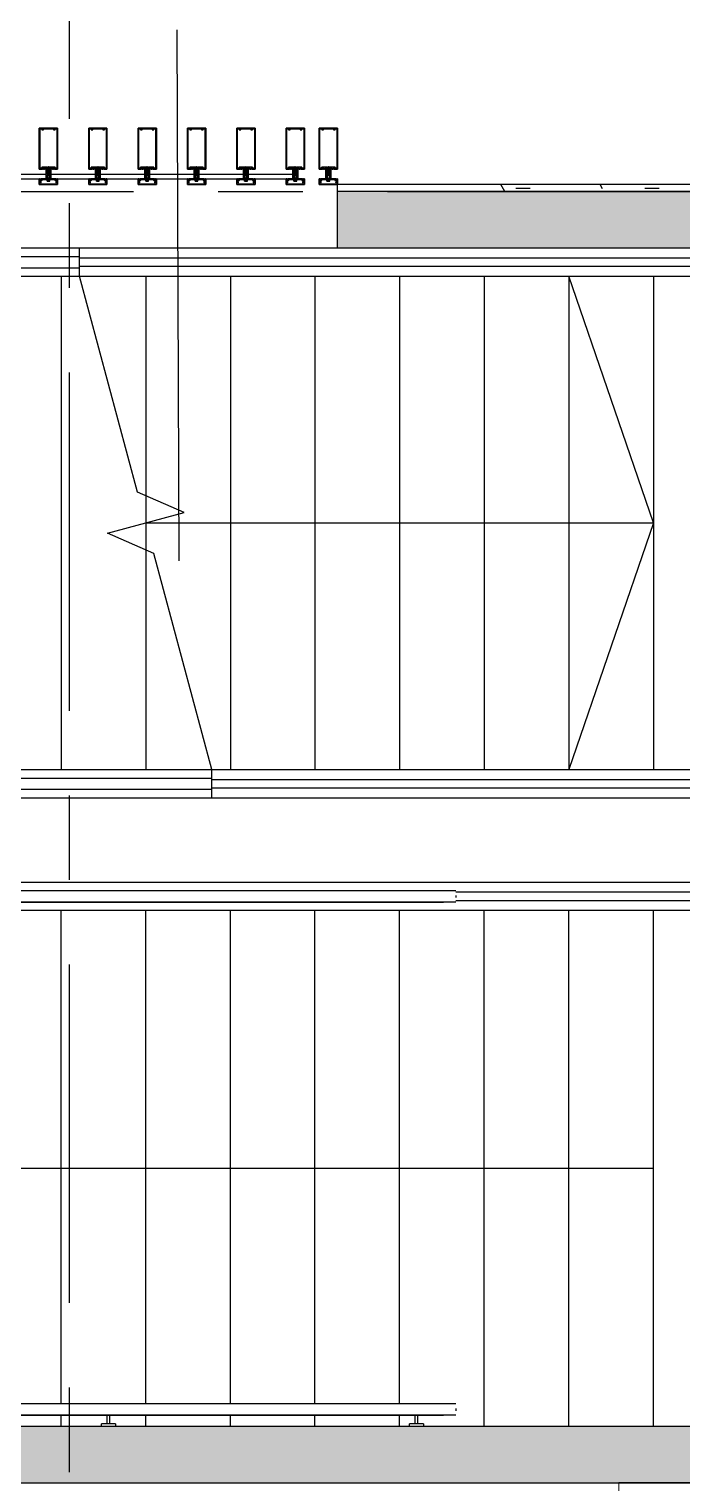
# Model space of a CAD drawing. Header units: millimetres. Extents: x -92759 to 184353, y -15225 to 86714.
# Drawn here: x 78957 to 81272, y 74761 to 79918 of the extents above; entities that cross this region are included whole.
import ezdxf

# ---------------------------------------------------------------- set-up
doc = ezdxf.new("R2010")
doc.units = ezdxf.units.MM
doc.linetypes.add('IDA - Grid Line', pattern=[2100, 1200, -300, 300, -300])
for name, color, linetype in [('0-1', 9, 'Continuous'), ('A-_CLADMULN_E', 8, 'Continuous'), ('A-_CLADPANL_E', 8, 'Continuous'), ('A-_DETA----_ED', 8, 'Continuous'), ('A-_HANR----_E', 8, 'Continuous'), ('A-_HANR----_E1', 8, 'Continuous'), ('A-_HANR----_E3', 8, 'Continuous'), ('A-_HANR----_E6', 8, 'Continuous'), ('A-_ROOMNAME_A', 8, 'Continuous'), ('A-_WALL----_E', 8, 'Continuous'), ('A-_WALL----_H-1', 9, 'Continuous'), ('S-_STRC----_E', 8, 'Continuous')]:
    doc.layers.add(name, color=color, linetype=linetype)
for name, color, linetype, true_color in [('A-_DETA----_ED-1', 9, 'Continuous', 0x808080), ('S-_ANOTGRID_E-1', 9, 'IDA - Grid Line', 0x808080), ('S-_STRC----_A', 7, 'Continuous', 0xa5a5a5)]:
    doc.layers.add(name, color=color, linetype=linetype, true_color=true_color)
doc.layers.add('M-ACMV_Control Panel', color=7, linetype='Continuous', lineweight=25)
doc.layers.add('M-ACMV_FCU-1', color=86, linetype='Continuous', lineweight=9)
pattern_1 = [(0, (-11670.95, 40338.3), (381, 381), [47.625, -333.375]), (90, (-11670.95, 40338.3), (-381, 381), [47.625, -333.375]), (135, (-11623.33, 40338.3), (-381.0004, 3e-14), [67.352, -471.463]), (0, (-11623.33, 40552.6), (381, 381), [47.625, -333.375]), (45, (-11599.5, 40528.8), (0, 381.0004), [33.676, -505.139]), (135, (-11599.5, 40528.8), (-381.0004, 3e-14), [33.676, -505.139]), (0, (-11480.45, 40647.85), (381, 381), [67.352, -313.648]), (45, (-11480.45, 40647.85), (0, 381.0004), [47.625, -491.19]), (135, (-11413.1, 40647.85), (-381.0004, 3e-14), [47.625, -491.19]), (90, (-11409, 40433.54), (-381, 381), [47.625, -333.375]), (45, (-11409, 40433.54), (0, 381.0004), [33.676, -505.139]), (135, (-11385.2, 40457.35), (-381.0004, 3e-14), [33.676, -505.139]), (0, (-11623.33, 40433.54), (381, 381), [23.812, -319.087]), (0, (-11337.58, 40528.8), (381, 381), [23.812, -319.087]), (90, (-11456.64, 40576.4), (-381, 381), [23.812, -319.087]), (135, (-11409, 40362.1), (-381.0004, 3e-14), [33.676, -505.139]), (135, (-11575.7, 40624.04), (-381.0004, 3e-14), [33.676, -505.139]), (45, (-11492.36, 40463.3), (0, 381.0004), [33.676, -505.139]), (90, (-11540, 40385.9), (-381, 381), [5.953, -375.047]), (90, (-11522.12, 40546.65), (-381, 381), [5.953, -375.047]), (90, (-11343.53, 40612.13), (-381, 381), [5.953, -375.047]), (90, (-11337.58, 40409.73), (-381, 381), [5.953, -375.047])]

# ---------------------------------------------------------------- blocks, each defined once
blk = doc.blocks.new('System Panel - Glazed Panel-10347466-BLK8_RHH_2ND STOREY PLAN')
at = {"layer": 'A-_CLADPANL_E'}
for p, q in [((-78.8125, 0), (78.8125, 0)), ((-78.8125, -18), (-78.8125, 0)), ((78.8125, -18), (-78.8125, -18)), ((78.8125, -18), (78.8125, 0))]:
    blk.add_line(p, q, dxfattribs=at)
blk = doc.blocks.new('Rectangular Mullion - 200L X 65D mm-6848285-BLK8_RHH_2ND STOREY PLAN')
at = {"layer": 'A-_DETA----_ED'}
for p, q in [((32.5, 163), (-32.5, 163)), ((-32.5, 163), (-32.5, 18)), ((-30, 160.5), (-25.1, 160.5)), ((-30, 20.5), (-30, 160.5)), ((-23.6, 158.9), (-23.6, 157.4)), ((-23.6, 157.4), (-17.7, 157.4)), ((-17.7, 157.4), (-17.7, 158.9)), ((-16.1, 160.5), (16.1, 160.5)), ((17.7, 158.9), (17.7, 157.4)), ((17.7, 157.4), (23.6, 157.4)), ((23.6, 157.4), (23.6, 158.9)), ((25.1, 160.5), (30, 160.5)), ((30, 160.5), (30, 20.5)), ((32.5, 18), (32.5, 163)), ((-32.5, 18), (-21, 18)), ((-24, 20.5), (-30, 20.5)), ((-24, 23.6), (-24, 20.5)), ((-4.1, 24.3), (-23.2, 24.3)), ((-20.2, 21.8), (-17.9, 21.8)), ((-17.1, 18), (-13.8, 18)), ((-13.1, 18.8), (-13.1, 21)), ((-12.3, 21.8), (-5.9, 21.8)), ((-10.5, 21.8), (-10.5, 19.9)), ((-9.7, 19.2), (-8, 19.2)), ((-8, 19.2), (-8, 2.5)), ((-8, -11.6), (-8, 0)), ((-7.7, 2.2), (-6.7, 2.2)), ((-6.7, 0.3), (-7.7, 0.3)), ((-6.4, 2), (-6.4, 0.6)), ((-5.4, 5.1), (-5.4, 20.3)), ((-3.5, 5.1), (-5.4, 5.1)), ((-5.1, 21), (-5.1, 18.8)), ((-4.3, 18), (-0.8, 18)), ((-2.6, 21.3), (-2.6, 22.8)), ((2.6, 21.3), (-2.6, 21.3)), ((-2.5, -1.3), (-1.1, 4.3)), ((-0.8, 18), (0, 18.8)), ((0, 18.8), (0.8, 18)), ((0.8, 18), (4.3, 18)), ((1.1, 4.3), (2.5, -1.3)), ((2.6, 22.8), (2.6, 21.3)), ((5.4, 5.1), (3.5, 5.1)), ((23.2, 24.3), (4.1, 24.3)), ((5.1, 18.8), (5.1, 21)), ((5.4, 20.3), (5.4, 5.1)), ((5.9, 21.8), (12.3, 21.8)), ((6.4, 0.6), (6.4, 2)), ((6.7, 2.2), (7.7, 2.2)), ((7.7, 0.3), (6.7, 0.3)), ((8, 19.2), (9.7, 19.2)), ((8, 2.5), (8, 19.2)), ((8, -11.6), (8, 0)), ((10.5, 19.9), (10.5, 21.8)), ((13.1, 21), (13.1, 18.8)), ((13.8, 18), (17.1, 18)), ((17.9, 21.8), (20.2, 21.8)), ((21, 18), (32.5, 18)), ((24, 20.5), (24, 23.6)), ((30, 20.5), (24, 20.5)), ((-32.5, -17.5), (-32.5, -22.2)), ((-32.5, -24.8), (-32.5, -37)), ((-32.5, -37), (32.5, -37)), ((-29.9, -17), (-32, -17)), ((-31.7, -23), (-30.7, -23)), ((-31.2, -25.3), (-30.5, -25.3)), ((-31.2, -35.7), (-31.2, -25.3)), ((-15.9, -35.7), (-31.2, -35.7)), ((-30.5, -23.2), (-31, -23.2)), ((-30.3, -25.5), (-27.6, -30.1)), ((-26.8, -20.8), (-29, -20.8)), ((-27.4, -23), (-24.5, -23)), ((-27.4, -26.4), (-27.4, -23)), ((-25.9, -29.1), (-27.4, -26.4)), ((-5.7, -17), (-25.9, -17)), ((-23, -19.5), (-8.3, -19.5)), ((-23, -21.5), (-23, -19.5)), ((0, -35.5), (-15.9, -35.7)), ((-8.3, -19.5), (-7.6, -20.2)), ((-6.9, -11.6), (-8, -11.6)), ((-0.4, -20.2), (-7.6, -20.2)), ((-6.9, -11.6), (-6.6, -12)), ((-6.6, -12), (-6.2, -11.6)), ((-6.2, -11.6), (-4.3, -11.6)), ((-5.3, -16.6), (-5.7, -17)), ((-5, -17), (-5.3, -16.6)), ((5, -17), (-5, -17)), ((-2.4, -0.9), (-4.9, -3.8)), ((-4.9, -3.8), (4.9, -3.8)), ((-4.9, -3.8), (-4.9, -11.6)), ((-4.3, -11.6), (-3.9, -12)), ((-3.9, -12), (-3.6, -11.6)), ((-3.6, -11.6), (-2.5, -11.6)), ((-2.5, -11.6), (-2.5, -1.1)), ((2.4, -0.9), (-2.4, -0.9)), ((-0.4, -20.2), (0, -19.8)), ((0, -19.8), (0.4, -20.2)), ((15.9, -35.7), (0, -35.5)), ((7.6, -20.2), (0.4, -20.2)), ((4.9, -3.8), (2.4, -0.9)), ((2.5, -1.3), (2.5, -11.6)), ((2.5, -11.6), (3.6, -11.6)), ((3.6, -11.6), (3.9, -12)), ((3.9, -12), (4.3, -11.6)), ((4.3, -11.6), (6.2, -11.6)), ((4.9, -3.8), (4.9, -11.6)), ((5.3, -16.6), (5, -17)), ((5.7, -17), (5.3, -16.6)), ((25.9, -17), (5.7, -17)), ((6.2, -11.6), (6.6, -12)), ((6.6, -12), (6.9, -11.6)), ((8, -11.6), (6.9, -11.6)), ((7.6, -20.2), (8.3, -19.5)), ((8.3, -19.5), (23, -19.5)), ((31.2, -35.7), (15.9, -35.7)), ((23, -19.5), (23, -21.5)), ((24.5, -23), (27.4, -23)), ((25.5, -19.5), (25.5, -19.3)), ((27.4, -26.4), (25.9, -29.1)), ((29, -20.8), (26.8, -20.8)), ((27.4, -23), (27.4, -26.4)), ((27.6, -30.1), (30.3, -25.5)), ((32, -17), (29.9, -17)), ((30.3, -19.3), (30.3, -19.5)), ((31, -23.2), (30.5, -23.2)), ((30.5, -25.3), (31.2, -25.3)), ((30.7, -23), (31.7, -23)), ((31.2, -25.3), (31.2, -35.7)), ((32.5, -22.2), (32.5, -17.5)), ((32.5, -37), (32.5, -24.8))]:
    blk.add_line(p, q, dxfattribs=at)
for centre, radius, start, end in [((-25.1, 158.9), 1.52, 0, 90), ((-16.1, 158.9), 1.52, 90, 180), ((16.1, 158.9), 1.52, 0, 90), ((25.1, 158.9), 1.52, 90, 180), ((-23.2, 23.6), 0.762, 90, 180), ((-20.2, 20.5), 1.27, 90, 180), ((-19.2, 20.3), 2.29, 180, 225.1897), ((-21, 18.4), 0.381, 270, 45.1897), ((-17.9, 20.5), 1.27, 0, 90), ((-17.1, 18.4), 0.381, 134.8103, 270), ((-18.9, 20.3), 2.29, 314.8103, 0), ((-13.8, 18.8), 0.762, 270, 0), ((-12.3, 21), 0.762, 90, 180), ((-9.7, 19.9), 0.762, 180, 270), ((-7.7, 2.5), 0.254, 180, 270), ((-7.7, 0), 0.254, 90, 180), ((-6.9, 20.3), 1.52, 360, 90), ((-6.7, 2), 0.254, 360, 90), ((-6.7, 0.6), 0.254, 270, 360), ((-5.9, 21), 0.762, 0, 90), ((-4.3, 18.8), 0.762, 180, 270), ((-4.1, 22.8), 1.52, 360, 90), ((0, 4), 3.63, 17.5064, 162.4936), ((0, 4), 1.09, 15, 165), ((4.1, 22.8), 1.52, 90, 180), ((4.3, 18.8), 0.762, 270, 0), ((5.9, 21), 0.762, 90, 180), ((6.9, 20.3), 1.52, 90, 180), ((6.7, 2), 0.254, 90, 180), ((6.7, 0.6), 0.254, 180, 270), ((7.7, 2.5), 0.254, 270, 0), ((7.7, 0), 0.254, 0, 90), ((9.7, 19.9), 0.762, 270, 0), ((12.3, 21), 0.762, 0, 90), ((13.8, 18.8), 0.762, 180, 270), ((17.9, 20.5), 1.27, 90, 180), ((18.9, 20.3), 2.29, 180, 225.1897), ((17.1, 18.4), 0.381, 270, 45.1897), ((20.2, 20.5), 1.27, 0, 90), ((21, 18.4), 0.381, 134.8103, 270), ((19.2, 20.3), 2.29, 314.8103, 0), ((23.2, 23.6), 0.762, 0, 90), ((-32, -17.5), 0.508, 90, 180), ((-31.7, -22.2), 0.762, 180, 270), ((-31, -24.8), 1.52, 90, 180), ((-30.7, -24.3), 1.27, 288.6629, 90), ((-30.5, -24.3), 1.02, 270, 90), ((-28, -19.3), 2.29, 134.8103, 180), ((-29, -19.5), 1.27, 180, 270), ((-29.9, -17.4), 0.381, 314.8103, 90), ((-26.8, -29.6), 1.02, 210, 30), ((-26.8, -19.5), 1.27, 270, 0), ((-25.9, -17.4), 0.381, 90, 225.1897), ((-27.8, -19.3), 2.29, 0, 45.1897), ((-24.5, -21.5), 1.52, 270, 0), ((24.5, -21.5), 1.52, 180, 270), ((27.8, -19.3), 2.29, 134.8103, 180), ((26.8, -19.5), 1.27, 180, 270), ((26.8, -29.6), 1.02, 150, 330), ((25.9, -17.4), 0.381, 314.8103, 90), ((29, -19.5), 1.27, 270, 0), ((29.9, -17.4), 0.381, 90, 225.1897), ((30.7, -24.3), 1.27, 90, 251.3371), ((30.5, -24.3), 1.02, 90, 270), ((28, -19.3), 2.29, 0, 45.1897), ((31, -24.8), 1.52, 360, 90), ((31.7, -22.2), 0.762, 270, 0), ((32, -17.5), 0.508, 0, 90)]:
    blk.add_arc(centre, radius, start, end, dxfattribs=at)
at = {"layer": 'A-_DETA----_ED-1'}
for p, q in [((0, 26.4), (-2.4, 24)), ((-2.4, 24), (-2.4, -0.9)), ((2.4, 24), (0, 26.4)), ((2.4, -0.9), (2.4, 24)), ((-8, -17), (-8, -11.6)), ((-6.3, -21.2), (-6.3, -20.2)), ((6.4, -21.2), (-6.3, -21.2)), ((-5.2, -24.7), (-5.2, -21.2)), ((-5.1, -24.8), (5.1, -24.8)), ((3.9, -25.6), (-3.9, -25.6)), ((-2.6, -24.7), (-2.6, -21.2)), ((-2.5, -11.6), (-2.5, -17)), ((2.5, -11.6), (2.5, -17)), ((2.6, -24.7), (2.6, -21.2)), ((5.2, -24.7), (5.2, -21.2)), ((6.4, -20.2), (6.4, -21.2)), ((8, -11.6), (8, -17))]:
    blk.add_line(p, q, dxfattribs=at)
for centre, radius, start, end in [((-3.9, -24.2), 1.38, 200.9416, 339.0732), ((0, -21.4), 4.19, 234.2873, 305.7127), ((3.9, -24.2), 1.38, 200.9416, 339.0732)]:
    blk.add_arc(centre, radius, start, end, dxfattribs=at)
blk = doc.blocks.new('Rectangular Mullion - IDA - Rectangular - 200mm - Center-10347468-BLK8_RHH_2ND STOREY PLAN')
at = {"layer": 'A-_CLADMULN_E'}
for p, q in [((-65, 37), (-65, 17)), ((-65, 37), (0, 37)), ((-65, 17), (-41.1875, 17)), ((-41.1875, 17), (-41.1875, -18)), ((-23.8125, -18), (-23.8125, 17)), ((-23.8125, 17), (0, 17)), ((0, 17), (0, 37)), ((-41.1875, -18), (-65, -18)), ((-65, -18), (-65, -163)), ((0, -18), (-23.8125, -18)), ((0, -163), (0, -18)), ((-65, -163), (0, -163))]:
    blk.add_line(p, q, dxfattribs=at)
blk = doc.blocks.new('Rectangular Mullion - IDA - Rectangular - 200mm - Center-10347469-BLK8_RHH_2ND STOREY PLAN')
at = {"layer": 'A-_CLADMULN_E'}
for p, q in [((-32.5, 37), (-32.5, 17)), ((-32.5, 37), (32.5, 37)), ((-32.5, 17), (-8.6875, 17)), ((-8.6875, 17), (-8.6875, -18)), ((8.6875, -18), (8.6875, 17)), ((8.6875, 17), (32.5, 17)), ((32.5, 17), (32.5, 37)), ((-8.6875, -18), (-32.5, -18)), ((-32.5, -18), (-32.5, -163)), ((32.5, -18), (8.6875, -18)), ((32.5, -163), (32.5, -18)), ((-32.5, -163), (32.5, -163))]:
    blk.add_line(p, q, dxfattribs=at)
blk = doc.blocks.new('Railing - Railing-7711715-BLK8_RHH_2ND STOREY PLAN')
at = {"layer": 'A-_HANR----_E3'}
for p, q in [((8575.4, 4211.7), (10140.9, 4211.7)), ((10140.9, 4211.7), (10141, 4211.7)), ((10141, 4211.7), (10541, 4211.7)), ((10541, 4211.7), (10541, 3711.7)), ((8575.4, 4176.7), (10140.9, 4176.7)), ((8575.4, 4146.7), (10140.9, 4146.7)), ((10140.9, 4176.7), (10141, 4176.7)), ((10140.9, 4146.7), (10141, 4146.7)), ((10141, 4176.7), (10506, 4176.7)), ((10141, 4146.7), (10476, 4146.7)), ((10476, 4146.7), (10476, 3776.7)), ((10506, 4176.7), (10506, 3746.7)), ((8575.4, 4111.7), (10140.9, 4111.7)), ((10140.9, 4111.7), (10141, 4111.7)), ((10141, 4111.7), (10441, 4111.7)), ((10441, 4111.7), (10441, 3811.7)), ((4641, 3961.7), (4671, 3961.7)), ((4641, 3711.7), (4641, 3961.7)), ((4711, 3961.7), (4741, 3961.7)), ((4741, 3811.7), (4741, 3961.7)), ((5041, 3811.7), (4741, 3811.7)), ((10441, 3811.7), (5041, 3811.7)), ((10441, 3776.7), (9440.3, 3776.7)), ((10476, 3776.7), (10441, 3776.7)), ((10441, 3746.7), (9440.3, 3746.7)), ((10506, 3746.7), (10441, 3746.7)), ((5041, 3711.7), (4641, 3711.7)), ((10441, 3711.7), (5041, 3711.7)), ((10541, 3711.7), (10441, 3711.7))]:
    blk.add_line(p, q, dxfattribs=at)
blk = doc.blocks.new('Top Rail Type - Top Rail_Internal_-7711734-BLK8_RHH_2ND STOREY PLAN')
at = {"layer": 'A-_HANR----_E6'}
for p, q in [((4671, 3961.7), (4671, 3741.7)), ((4688.6, 3961.7), (4693.3, 3961.7)), ((4711, 3781.7), (4711, 3961.7)), ((5036.2, 3781.7), (4711, 3781.7)), ((9396.2, 3781.7), (5036.2, 3781.7)), ((4671, 3741.7), (5036.2, 3741.7)), ((5036.2, 3741.7), (9396.2, 3741.7))]:
    blk.add_line(p, q, dxfattribs=at)
at = {"layer": 'A-_HANR----_E6', "flags": 128}
blk.add_lwpolyline([(9440.1, 3765.6), (9441, 3761.7), (9440.1, 3757.8)], dxfattribs=at)
at = {"layer": 'A-_HANR----_E6'}
blk.add_open_spline([(4688.6, 3759.4), (4689, 3759.7), (4689.7, 3760.5), (4691, 3761.7), (4692.2, 3762.9), (4692.9, 3763.7), (4693.3, 3764.1)], degree=3, knots=[-0.53727163, -0.53727163, -0.53727163, -0.53727163, -0.52083333, -0.5, -0.47916667, -0.46272837, -0.46272837, -0.46272837, -0.46272837], dxfattribs=at)
blk.add_open_spline([(5040.9, 3763.8), (5040.9, 3763.1), (5041, 3761.7), (5040.9, 3760.3), (5040.9, 3759.6)], degree=3, dxfattribs=at)
blk = doc.blocks.new('Top Rail Type - Top Rail_Internal_-V12-BLK8_RHH_2ND STOREY PLAN')
at = {"layer": 'A-_HANR----_E6'}
for p, q in [((4671, 3961.7), (4711, 3961.7)), ((4671, 3741.7), (4671, 3961.7)), ((4711, 3781.7), (4711, 3961.7)), ((5041, 3781.7), (4711, 3781.7)), ((9441, 3781.7), (5041, 3781.7)), ((5041, 3741.7), (4671, 3741.7)), ((9441, 3741.7), (5041, 3741.7))]:
    blk.add_line(p, q, dxfattribs=at)
blk = doc.blocks.new('Railing - Railing-7713076-BLK8_RHH_2ND STOREY PLAN')
at = {"layer": 'A-_HANR----_E3'}
for p, q in [((8106.5, 6061.7), (9021, 6061.7)), ((8106.5, 6026.7), (10141, 6026.7)), ((8106.5, 5996.7), (10141, 5996.7)), ((10141, 6026.7), (12371, 6026.7)), ((10141, 5996.7), (12371, 5996.7)), ((8106.5, 5961.7), (10141, 5961.7)), ((10141, 5961.7), (12371, 5961.7))]:
    blk.add_line(p, q, dxfattribs=at)
blk = doc.blocks.new('Railing - IDA - Bracket - Wall Mount-8982947-BLK8_RHH_2ND STOREY PLAN')
at = {"layer": 'A-_HANR----_E'}
for p, q in [((-50, 25), (-60, 25)), ((-50, 24.1), (-50, 25)), ((-50, 25), (-50, -25)), ((-20, 4), (-50, 4)), ((-60, -25), (-50, -25)), ((-50, -4), (-20, -4)), ((-50, -25), (-50, -24.1))]:
    blk.add_line(p, q, dxfattribs=at)
blk = doc.blocks.new('Railing - IDA - Bracket - Wall Mount-8982949-BLK8_RHH_2ND STOREY PLAN')
at = {"layer": 'A-_HANR----_E'}
for p, q in [((-50, 25), (-60, 25)), ((-50, 24.1), (-50, 25)), ((-50, 25), (-50, -25)), ((-20, 4), (-50, 4)), ((-60, -25), (-50, -25)), ((-50, -4), (-20, -4)), ((-50, -25), (-50, -24.1))]:
    blk.add_line(p, q, dxfattribs=at)
blk = doc.blocks.new('Railing - Railing-7716034-BLK8_RHH_2ND STOREY PLAN')
at = {"extrusion": (0, 0, -1), "zscale": -1, "rotation": 90.0000000000002}
for name, p in [('Railing - IDA - Bracket - Wall Mount-8982949-BLK8_RHH_2ND STOREY PLAN', (-8208.6, 1941.7)), ('Railing - IDA - Bracket - Wall Mount-8982947-BLK8_RHH_2ND STOREY PLAN', (-9300.9, 1941.7))]:
    blk.add_blockref(name, p, dxfattribs=at)
blk = doc.blocks.new('Top Rail Type - Top Rail_Internal_-7716263-BLK8_RHH_2ND STOREY PLAN')
at = {"layer": 'A-_HANR----_E6'}
for p, q in [((9396.2, 1961.7), (5041, 1961.7)), ((5041, 1921.7), (9396.2, 1921.7))]:
    blk.add_line(p, q, dxfattribs=at)
at = {"layer": 'A-_HANR----_E6', "flags": 128}
for points in [[(5041, 1939.6), (5041, 1941.7), (5041, 1943.8)], [(9440.1, 1945.6), (9441, 1941.7), (9440.1, 1937.8)]]:
    blk.add_lwpolyline(points, dxfattribs=at)
blk = doc.blocks.new('Top Rail Type - Top Rail_Internal_-V13-BLK8_RHH_2ND STOREY PLAN')
at = {"layer": 'A-_HANR----_E6'}
for p, q in [((5041, 1921.7), (5041, 1961.7)), ((9441, 1961.7), (5041, 1961.7)), ((9441, 1921.7), (5041, 1921.7))]:
    blk.add_line(p, q, dxfattribs=at)
blk = doc.blocks.new('Railing - Railing-8268429-BLK8_RHH_2ND STOREY PLAN')
at = {"layer": 'A-_HANR----_E3'}
for p, q in [((4641, 4211.7), (5341, 4211.7)), ((4641, 3961.7), (4641, 4211.7)), ((5341, 4211.7), (8575.4, 4211.7)), ((8575.4, 4181.7), (8575.4, 4211.7)), ((8575.4, 4111.7), (8575.4, 4141.7)), ((4741, 4111.7), (5341, 4111.7)), ((4741, 3961.7), (4741, 4111.7)), ((5341, 4111.7), (8575.4, 4111.7)), ((4671, 3961.7), (4641, 3961.7)), ((4741, 3961.7), (4711, 3961.7))]:
    blk.add_line(p, q, dxfattribs=at)
blk = doc.blocks.new('Top Rail Type - Top Rail_Internal_-V18-BLK8_RHH_2ND STOREY PLAN')
at = {"layer": 'A-_HANR----_E6'}
for p, q in [((4671, 4181.7), (5341, 4181.7)), ((4671, 3961.7), (4671, 4181.7)), ((5341, 4181.7), (8575.4, 4181.7)), ((8575.4, 4141.7), (8575.4, 4181.7)), ((4711, 4141.7), (5341, 4141.7)), ((4711, 3961.7), (4711, 4141.7)), ((5341, 4141.7), (8575.4, 4141.7)), ((4671, 3961.7), (4711, 3961.7))]:
    blk.add_line(p, q, dxfattribs=at)
blk = doc.blocks.new('Railing - Railing-8285586-BLK8_RHH_2ND STOREY PLAN')
at = {"layer": 'A-_HANR----_E3'}
for p, q in [((4421, 6061.7), (4421, 5961.7)), ((4521, 6061.7), (5341, 6061.7)), ((5341, 6061.7), (8106.5, 6061.7)), ((8106.5, 6031.7), (8106.5, 6061.7)), ((8106.5, 5961.7), (8106.5, 5991.7)), ((4421, 5961.7), (5341, 5961.7)), ((5341, 5961.7), (8106.5, 5961.7)), ((8106.5, 5961.7), (8106.5, 5961.7))]:
    blk.add_line(p, q, dxfattribs=at)
blk = doc.blocks.new('Top Rail Type - Top Rail_Internal_-V19-BLK8_RHH_2ND STOREY PLAN')
at = {"layer": 'A-_HANR----_E6'}
for p, q in [((4451, 6061.7), (4451, 5991.7)), ((4491, 6061.7), (4491, 6031.7)), ((4451, 5991.7), (5341, 5991.7)), ((4491, 6031.7), (5341, 6031.7)), ((5341, 6031.7), (8106.5, 6031.7)), ((5341, 5991.7), (8106.5, 5991.7)), ((8106.5, 5991.7), (8106.5, 6031.7))]:
    blk.add_line(p, q, dxfattribs=at)
blk = doc.blocks.new('A$C3019c3af')
at = {"layer": 'A-_WALL----_H-1'}
h = blk.add_hatch(dxfattribs=at)
h.set_pattern_fill('FP_8', color=256, style=0, pattern_type=2)
h.set_pattern_definition([(0, (-11670.95, 40338.29), (609.6, 152.4), [50.292, -406.908, 50.292, -406.908, -2438.4]), (0, (-11670.95, 40338.29), (609.6, 152.4), [-914.4, 50.292, -864.108, 50.292, -406.908, -1066.8]), (0, (-11670.95, 40338.29), (609.6, 152.4), [-2286, 50.292, -254.508, 50.292, -711.708]), (120, (-11442.35, 40414.49), (-436.7823, 451.7291), [50.292, -406.908, 50.292, -406.908, -2438.4]), (120, (-11442.35, 40414.49), (-436.7823, 451.7291), [-914.4, 50.292, -864.108, 50.292, -406.908, -1066.8]), (120, (-11442.35, 40414.49), (-436.7823, 451.7291), [-2286, 50.292, -254.508, 50.292, -711.708]), (240, (-11366.15, 40719.29), (-172.8177, -604.129), [50.292, -406.908, 50.292, -406.908, -2438.4]), (240, (-11366.15, 40719.29), (-172.8177, -604.129), [-914.4, 50.292, -864.108, 50.292, -406.908, -1066.8]), (240, (-11366.15, 40719.29), (-172.8177, -604.129), [-2286, 50.292, -254.508, 50.292, -711.708])])
h.paths.add_polyline_path([(700, 46600), (700, 46625), (-2650, 46625), (-2650, 46600), (587.9, 46600)])
h.paths.add_polyline_path([(-7150, 46600), (-7150, 46625), (-9912.5, 46625), (-9912.5, 46600), (-7337.5, 46600)])
h = blk.add_hatch(dxfattribs=at)
h.set_pattern_fill('FP_9', color=256, style=0, pattern_type=2)
h.set_pattern_definition(pattern_1)
h.paths.add_polyline_path([(-2582.2, 46400), (700, 46400), (700, 46600), (-2650, 46600), (-2650, 46400)])
h.paths.add_polyline_path([(-7150, 46400), (-7150, 46600), (-9700, 46600), (-9700, 46400), (-7337.5, 46400)])
h = blk.add_hatch(dxfattribs=at)
h.set_pattern_fill('FP_9', color=256, style=0, pattern_type=2)
h.set_pattern_definition(pattern_1)
h.paths.add_polyline_path([(-9700, 42020), (-9600, 42020), (-9600, 42220), (-9700, 42220), (-9700, 42120)])
h.paths.add_polyline_path([(-5752.4, 42020), (900, 42020), (900, 42220), (-8000, 42220), (-8000, 42020), (-7337.5, 42020)])
at = {"layer": 'A-_ROOMNAME_A'}
blk.add_line((-3211, 45290.9), (-3218.9, 47173.7), dxfattribs=at)
at = {"layer": 'A-_WALL----_E'}
for p, q in [((7625, 46625), (-2650, 46625)), ((-2650, 46400), (-2650, 46625)), ((700, 46600), (-2650, 46600)), ((-2650, 46400), (700, 46400)), ((700, 42220), (-8000, 42220)), ((-8000, 42020), (900, 42020))]:
    blk.add_line(p, q, dxfattribs=at)
at = {"layer": 'S-_ANOTGRID_E-1'}
for p, q in [((-3600, -20341.4), (-3600, 52351.8)), ((-38173.1, 46600), (13784.7, 46600))]:
    blk.add_line(p, q, dxfattribs=at)
at = {"layer": 'S-_STRC----_A'}
for p, q in [((-1530, 45425), (-1830, 46300)), ((-3330, 45425), (-3030, 45425)), ((-3030, 45425), (-2730, 45425)), ((-2730, 45425), (-2430, 45425)), ((-2430, 45425), (-2130, 45425)), ((-2130, 45425), (-1830, 45425)), ((-1830, 45425), (-1530, 45425)), ((-1530, 45425), (-1830, 44550)), ((-3630, 43135), (-3930, 43135)), ((-3330, 43135), (-3630, 43135)), ((-3030, 43135), (-3330, 43135)), ((-2730, 43135), (-3030, 43135)), ((-2430, 43135), (-2730, 43135)), ((-2130, 43135), (-2430, 43135)), ((-1830, 43135), (-2130, 43135)), ((-1530, 43135), (-1830, 43135))]:
    blk.add_line(p, q, dxfattribs=at)
at = {"layer": 'S-_STRC----_E'}
for p, q in [((-3630, 46300), (-3630, 44550)), ((-3359.1, 45533.7), (-3564.5, 46300)), ((-3330, 46300), (-3330, 45520.9)), ((-3030, 46300), (-3030, 44550)), ((-2730, 46300), (-2730, 44550)), ((-2430, 46300), (-2430, 44550)), ((-2130, 46300), (-2130, 44550)), ((-1830, 46300), (-1830, 44550)), ((-1530, 46300), (-1530, 44550)), ((-3194.2, 45461.4), (-3359.1, 45533.7)), ((-3330, 45520.9), (-3330, 45425)), ((-3465.8, 45388.6), (-3194.2, 45461.4)), ((-3300.9, 45316.3), (-3465.8, 45388.6)), ((-3330, 45425), (-3330, 45329.1)), ((-3330, 45329.1), (-3330, 44550)), ((-3095.5, 44550), (-3300.9, 45316.3)), ((-3630, 42300), (-3630, 44050)), ((-3330, 42300), (-3330, 44050)), ((-3030, 42300), (-3030, 44050)), ((-2730, 42300), (-2730, 44050)), ((-2430, 42300), (-2430, 44050)), ((-2130, 42220), (-2130, 44050)), ((-1830, 42220), (-1830, 44050)), ((-1530, 42220), (-1530, 44050)), ((-3630, 42220), (-3630, 42260)), ((-3330, 42220), (-3330, 42260)), ((-3030, 42220), (-3030, 42260)), ((-2730, 42220), (-2730, 42260)), ((-2430, 42220), (-2430, 42260))]:
    blk.add_line(p, q, dxfattribs=at)
at = {"layer": 'A-_CLADMULN_E'}
for p in [(-3675, 46662), (-3500, 46662), (-3325, 46662), (-3150, 46662), (-2975, 46662), (-2800, 46662), (-2682.5, 46662)]:
    blk.add_blockref('Rectangular Mullion - 200L X 65D mm-6848285-BLK8_RHH_2ND STOREY PLAN', p, dxfattribs=at)
at = {"layer": 'A-_CLADMULN_E', "extrusion": (0, 0, -1), "rotation": 180}
for name, p in [('Rectangular Mullion - IDA - Rectangular - 200mm - Center-10347469-BLK8_RHH_2ND STOREY PLAN', (3675, 46662)), ('Rectangular Mullion - IDA - Rectangular - 200mm - Center-10347469-BLK8_RHH_2ND STOREY PLAN', (3500, 46662)), ('Rectangular Mullion - IDA - Rectangular - 200mm - Center-10347469-BLK8_RHH_2ND STOREY PLAN', (3325, 46662)), ('Rectangular Mullion - IDA - Rectangular - 200mm - Center-10347469-BLK8_RHH_2ND STOREY PLAN', (3150, 46662)), ('Rectangular Mullion - IDA - Rectangular - 200mm - Center-10347469-BLK8_RHH_2ND STOREY PLAN', (2975, 46662)), ('Rectangular Mullion - IDA - Rectangular - 200mm - Center-10347469-BLK8_RHH_2ND STOREY PLAN', (2800, 46662)), ('Rectangular Mullion - IDA - Rectangular - 200mm - Center-10347468-BLK8_RHH_2ND STOREY PLAN', (2650, 46662))]:
    blk.add_blockref(name, p, dxfattribs=at)
at = {"layer": 'A-_CLADPANL_E'}
for p in [(-3762.5, 46662), (-3587.5, 46662), (-3412.5, 46662), (-3237.5, 46662), (-3062.5, 46662), (-2887.5, 46662)]:
    blk.add_blockref('System Panel - Glazed Panel-10347466-BLK8_RHH_2ND STOREY PLAN', p, dxfattribs=at)
at = {"layer": 'A-_HANR----_E1'}
for name in ['Railing - Railing-8285586-BLK8_RHH_2ND STOREY PLAN', 'Railing - Railing-7713076-BLK8_RHH_2ND STOREY PLAN', 'Railing - Railing-7716034-BLK8_RHH_2ND STOREY PLAN', 'Railing - Railing-7711715-BLK8_RHH_2ND STOREY PLAN', 'Railing - Railing-8268429-BLK8_RHH_2ND STOREY PLAN']:
    blk.add_blockref(name, (-11671, 40338.3), dxfattribs=at)
at = {"layer": 'A-_HANR----_E6'}
for name in ['Top Rail Type - Top Rail_Internal_-V19-BLK8_RHH_2ND STOREY PLAN', 'Top Rail Type - Top Rail_Internal_-V18-BLK8_RHH_2ND STOREY PLAN', 'Top Rail Type - Top Rail_Internal_-7711734-BLK8_RHH_2ND STOREY PLAN', 'Top Rail Type - Top Rail_Internal_-V12-BLK8_RHH_2ND STOREY PLAN', 'Top Rail Type - Top Rail_Internal_-7716263-BLK8_RHH_2ND STOREY PLAN', 'Top Rail Type - Top Rail_Internal_-V13-BLK8_RHH_2ND STOREY PLAN']:
    blk.add_blockref(name, (-11671, 40338.3), dxfattribs=at)
blk = doc.blocks.new('A$Ce886c8c0')
at = {"layer": 'M-ACMV_Control Panel', "lineweight": 5}
blk.add_lwpolyline([(200, -200), (200, 200), (0, 200), (0, -200)], close=True, dxfattribs=at)
blk.add_solid([(0, -200), (200, -200), (200, 200), (0, -200)], dxfattribs=at)
blk = doc.blocks.new('ACMV_B8_L2')
at = {"layer": 'M-ACMV_Control Panel', "rotation": 270}
blk.add_blockref('A$Ce886c8c0', (141912.7, -30953.2), dxfattribs=at)

msp = doc.modelspace()

# ---------------------------------------------------------------- block references
at = {"layer": '0-1'}
msp.add_blockref('A$C3019c3af', (82701.1, 32741.2), dxfattribs=at)
at = {"layer": 'M-ACMV_FCU-1'}
msp.add_blockref('ACMV_B8_L2', (-60663.6, 105715.9), dxfattribs=at)

doc.saveas('drawing.dxf')
